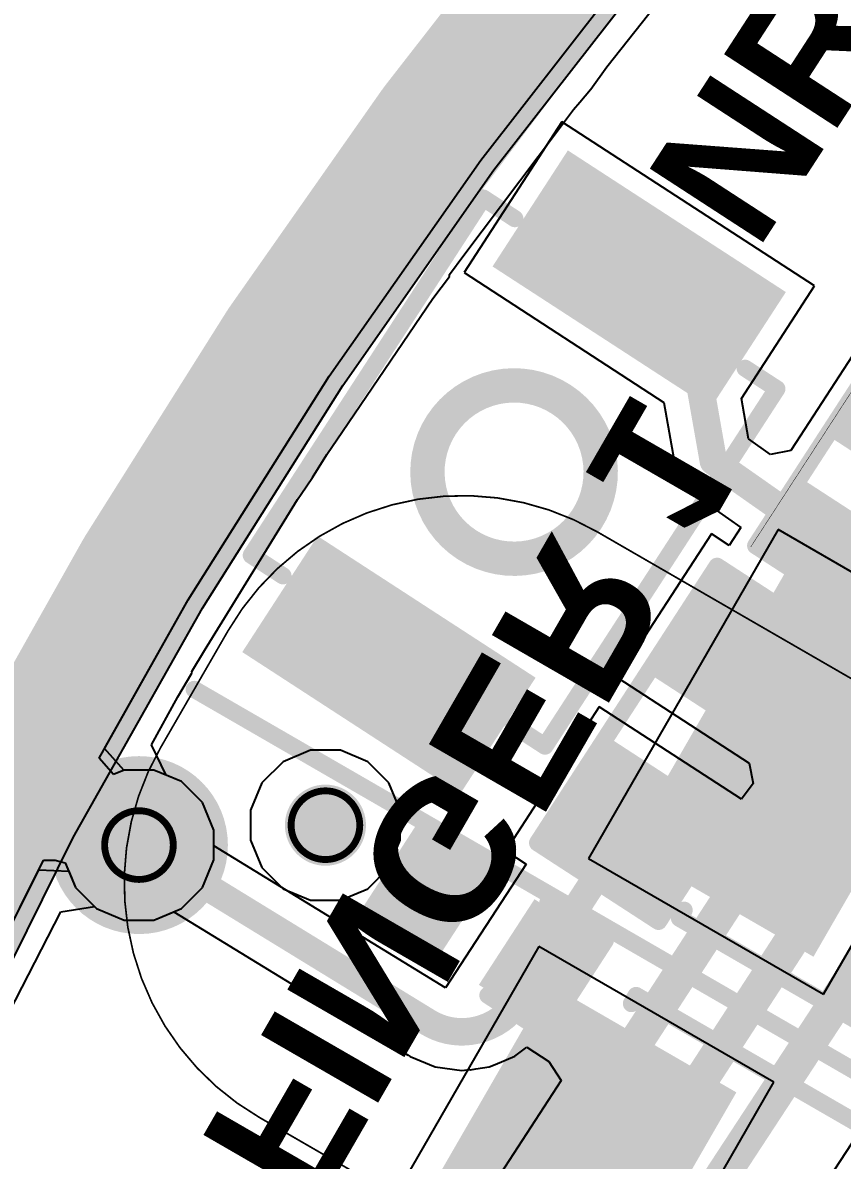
# Model space of a CAD drawing. Header units: inches. Extents: x -30 to 282, y -86 to 78.
# Drawn here: x -24.94 to -18.88, y -29.23 to -20.82 of the extents above; entities that cross this region are included whole.
import ezdxf

# ---------------------------------------------------------------- set-up
doc = ezdxf.new("R2010")
doc.units = ezdxf.units.IN
for name, color, linetype in [('Board Outline', 216, 'Continuous'), ('Bottom Layer', 5, 'Continuous'), ('Bottom Overlay', 54, 'Continuous'), ('Bottom Paste', 16, 'Continuous'), ('Bottom Solder', 6, 'Continuous'), ('Dimensions', 6, 'Continuous'), ('Drill Drawing', 1, 'Continuous'), ('GND 01', 76, 'Continuous'), ('GND 02', 16, 'Continuous'), ('PWR', 156, 'Continuous'), ('SIG 01', 90, 'Continuous'), ('Top Layer', 1, 'Continuous'), ('Top Overlay', 2, 'Continuous'), ('Top Paste', 8, 'Continuous'), ('Top Solder', 216, 'Continuous'), ('Via Holes', 16, 'Continuous')]:
    doc.layers.add(name, color=color, linetype=linetype)
doc.styles.add('Arial_Bold', font='', dxfattribs={"height": 0.2})
doc.styles.get('Arial_Bold').set_extended_font_data('Arial', bold=True)

# ---------------------------------------------------------------- blocks, each defined once
blk = doc.blocks.new('B6B_ZR_SM4_TF_LF__SN__B_34')
at = {"layer": 'Bottom Layer'}
blk.add_hatch(color=5, dxfattribs=at).paths.add_polyline_path([(-6.550088499999999, -0.1249553), (-5.0500915, -0.1249553), (-5.0500915, -2.4249507), (-6.550088499999999, -2.4249507)])
at = {"layer": 'Bottom Paste'}
blk.add_hatch(color=16, dxfattribs=at).paths.add_polyline_path([(-6.550088499999999, -0.1249553), (-5.0500915, -0.1249553), (-5.0500915, -2.4249507), (-6.550088499999999, -2.4249507)])
at = {"layer": 'Bottom Solder'}
blk.add_hatch(color=6, dxfattribs=at).paths.add_polyline_path([(-6.600888499999999, -0.0741553), (-4.9992915, -0.0741553), (-4.9992915, -2.4757507), (-6.600888499999999, -2.4757507)])
at = {"layer": 'Bottom Overlay', "const_width": 0.127}
for points in [[(-6.000013399999999, -2.7249882), (-6.000013399999999, -2.6561542)], [(-6.000013399999999, -2.7249882), (6.000013399999999, -2.7249882)]]:
    blk.add_lwpolyline(points, dxfattribs=at)
at = {"layer": 'Bottom Overlay', "const_width": 0.0635}
for points in [[(-6.031763399999999, -2.6561542, 1), (-5.9682634, -2.6561542, 1)], [(-6.031763399999999, -2.7249882, 1), (-5.9682634, -2.7249882, 1)], [(-6.031763399999999, -2.7249882, 1), (-5.9682634, -2.7249882, 1)]]:
    blk.add_lwpolyline(points, format="xyb", close=True, dxfattribs=at)
blk = doc.blocks.new('B6B_ZR_SM4_TF_LF__SN__B_35')
at = {"layer": 'Bottom Layer'}
blk.add_hatch(color=5, dxfattribs=at).paths.add_polyline_path([(5.0500915, -0.1249553), (6.550088499999999, -0.1249553), (6.550088499999999, -2.4249507), (5.0500915, -2.4249507)])
at = {"layer": 'Bottom Paste'}
blk.add_hatch(color=16, dxfattribs=at).paths.add_polyline_path([(5.0500915, -0.1249553), (6.550088499999999, -0.1249553), (6.550088499999999, -2.4249507), (5.0500915, -2.4249507)])
at = {"layer": 'Bottom Solder'}
blk.add_hatch(color=6, dxfattribs=at).paths.add_polyline_path([(4.9992915, -0.0741553), (6.600888499999999, -0.0741553), (6.600888499999999, -2.4757507), (4.9992915, -2.4757507)])
at = {"layer": 'Bottom Overlay', "const_width": 0.127}
for points in [[(6.000013399999999, -2.6561542), (6.000013399999999, -2.7249882)], [(6.000013399999999, -2.7249882), (-6.000013399999999, -2.7249882)]]:
    blk.add_lwpolyline(points, dxfattribs=at)
at = {"layer": 'Bottom Overlay', "const_width": 0.0635}
for points in [[(5.9682634, -2.6561542, 1), (6.031763399999999, -2.6561542, 1)], [(5.9682634, -2.7249882, 1), (6.031763399999999, -2.7249882, 1)], [(5.9682634, -2.7249882, 1), (6.031763399999999, -2.7249882, 1)]]:
    blk.add_lwpolyline(points, format="xyb", close=True, dxfattribs=at)
blk = doc.blocks.new('B3U_1000P_88')
at = {"layer": 'Top Layer'}
for points in [[(-2.11000721, 0.85998685), (-1.29000631, 0.85998685), (-1.29000631, -0.8600122499999999), (-2.11000721, -0.8600122499999999)], [(1.28995551, 0.86001987), (2.10995641, 0.86001987), (2.10995641, -0.8599792299999999), (1.28995551, -0.8599792299999999)]]:
    blk.add_hatch(color=1, dxfattribs=at).paths.add_polyline_path(points)
at = {"layer": 'Top Paste'}
for points in [[(-2.11000721, 0.85998685), (-1.29000631, 0.85998685), (-1.29000631, -0.8600122499999999), (-2.11000721, -0.8600122499999999)], [(1.28995551, 0.86001987), (2.10995641, 0.86001987), (2.10995641, -0.8599792299999999), (1.28995551, -0.8599792299999999)]]:
    blk.add_hatch(color=8, dxfattribs=at).paths.add_polyline_path(points)
at = {"layer": 'Top Solder'}
for points in [[(-2.21160721, 0.96158685), (-1.18840631, 0.96158685), (-1.18840631, -0.9616122499999998), (-2.21160721, -0.9616122499999998)], [(1.18835551, 0.9616198699999999), (2.21155641, 0.9616198699999999), (2.21155641, -0.96157923), (1.18835551, -0.96157923)]]:
    blk.add_hatch(color=216, dxfattribs=at).paths.add_polyline_path(points)
at = {"layer": 'Top Overlay', "const_width": 0.127}
for points in [[(-1.57482794, 1.01597206), (-1.57484826, 1.2954254)], [(1.57477714, 1.29541778), (-1.57484826, 1.2954254)], [(1.57476952, 1.01602286), (1.57477714, 1.29541778)], [(-1.57483556, -1.29534666), (-1.5748381, -1.01599238)], [(1.5747746, -1.29540762), (1.5747873, -1.01604064)], [(1.5747746, -1.29540762), (-1.57483556, -1.29534666)]]:
    blk.add_lwpolyline(points, dxfattribs=at)
at = {"layer": 'Top Overlay'}
for points, const_width in [([(-1.60659826, 1.2954254, 1), (-1.54309826, 1.2954254, 1)], 0.0635), ([(-1.60659826, 1.2954254, 1), (-1.54309826, 1.2954254, 1)], 0.0635), ([(1.54302714, 1.29541778, 1), (1.60652714, 1.29541778, 1)], 0.0635), ([(1.54302714, 1.29541778, 1), (1.60652714, 1.29541778, 1)], 0.0635), ([(-1.60657794, 1.01597206, 1), (-1.54307794, 1.01597206, 1)], 0.0635), ([(1.54301952, 1.01602286, 1), (1.60651952, 1.01602286, 1)], 0.0635), ([(0.64106806, 0, 1), (-0.64106806, 0, 1)], 0.254), ([(-0.7045680599999999, 0, 1), (-0.5775680599999999, 0, 1)], 0.127), ([(0.5775680599999999, 0, 1), (0.7045680599999999, 0, 1)], 0.127), ([(-1.6065881, -1.01599238, 1), (-1.5430881, -1.01599238, 1)], 0.0635), ([(1.5430373, -1.01604064, 1), (1.6065373, -1.01604064, 1)], 0.0635), ([(-1.60658556, -1.29534666, 1), (-1.54308556, -1.29534666, 1)], 0.0635), ([(-1.60658556, -1.29534666, 1), (-1.54308556, -1.29534666, 1)], 0.0635), ([(1.5430246, -1.29540762, 1), (1.6065246, -1.29540762, 1)], 0.0635), ([(1.5430246, -1.29540762, 1), (1.6065246, -1.29540762, 1)], 0.0635)]:
    blk.add_lwpolyline(points, format="xyb", close=True, dxfattribs=dict(at, const_width=const_width))
blk = doc.blocks.new('R___0603_104')
at = {"layer": 'Top Layer'}
for points in [[(-0.3810025399999999, 0.4444720599999999), (-0.3810025400000001, -0.44452794), (-1.14300254, -0.44452794), (-1.14300254, 0.44447206)], [(1.14296698, 0.4445), (1.14296698, -0.4445), (0.3809669799999999, -0.4445), (0.3809669800000001, 0.4445)]]:
    blk.add_hatch(color=1, dxfattribs=at).paths.add_polyline_path(points)
at = {"layer": 'Top Paste'}
for points in [[(-0.3810025399999999, 0.4444720599999999), (-0.3810025400000001, -0.44452794), (-1.14300254, -0.44452794), (-1.14300254, 0.44447206)], [(1.14296698, 0.4445), (1.14296698, -0.4445), (0.3809669799999999, -0.4445), (0.3809669800000001, 0.4445)]]:
    blk.add_hatch(color=8, dxfattribs=at).paths.add_polyline_path(points)
at = {"layer": 'Top Solder'}
for points in [[(-0.2794025399999999, 0.54607206), (-0.27940254, -0.54612794), (-1.24460254, -0.54612794), (-1.24460254, 0.54607206)], [(1.24456698, 0.5460999999999999), (1.24456698, -0.5461), (0.2793669799999999, -0.5460999999999999), (0.2793669800000001, 0.5461)]]:
    blk.add_hatch(color=216, dxfattribs=at).paths.add_polyline_path(points)
at = {"layer": 'Top Overlay', "const_width": 0.127}
for points in [[(-1.21920254, 0.53337206), (1.21918476, 0.5333873)], [(-1.21920254, 0.53337206), (-1.21916444, -0.5334228599999999)], [(1.21918476, 0.5333873), (1.2192381, -0.53344318)], [(-1.21916444, -0.5334228599999999), (1.2192381, -0.53344318)]]:
    blk.add_lwpolyline(points, dxfattribs=at)
at = {"layer": 'Top Overlay', "const_width": 0.0635}
for points in [[(-1.25095254, 0.53337206, 1), (-1.18745254, 0.53337206, 1)], [(-1.25095254, 0.53337206, 1), (-1.18745254, 0.53337206, 1)], [(1.18743476, 0.5333873, 1), (1.25093476, 0.5333873, 1)], [(1.18743476, 0.5333873, 1), (1.25093476, 0.5333873, 1)], [(-1.25091444, -0.5334228599999999, 1), (-1.18741444, -0.5334228599999999, 1)], [(-1.25091444, -0.5334228599999999, 1), (-1.18741444, -0.5334228599999999, 1)], [(1.1874881, -0.53344318, 1), (1.2509881, -0.53344318, 1)], [(1.1874881, -0.53344318, 1), (1.2509881, -0.53344318, 1)]]:
    blk.add_lwpolyline(points, format="xyb", close=True, dxfattribs=at)
blk = doc.blocks.new('R___0402_105')
at = {"layer": 'Top Layer'}
for points in [[(-0.6984746, -0.31748222), (-0.6984746, 0.31751778), (-0.2412746, 0.31751778), (-0.2412746, -0.31748222)], [(0.2413507999999999, -0.31750254), (0.2413508, 0.31749746), (0.6985507999999999, 0.31749746), (0.6985507999999999, -0.31750254)]]:
    blk.add_hatch(color=1, dxfattribs=at).paths.add_polyline_path(points)
at = {"layer": 'Top Paste'}
for points in [[(-0.6984746, -0.31748222), (-0.6984746, 0.31751778), (-0.2412746, 0.31751778), (-0.2412746, -0.31748222)], [(0.2413507999999999, -0.31750254), (0.2413508, 0.31749746), (0.6985507999999999, 0.31749746), (0.6985507999999999, -0.31750254)]]:
    blk.add_hatch(color=8, dxfattribs=at).paths.add_polyline_path(points)
at = {"layer": 'Top Solder'}
for points in [[(-0.7534757599999999, -0.37248338), (-0.7534757599999999, 0.37251894), (-0.18627344, 0.37251894), (-0.18627344, -0.37248338)], [(0.18634964, -0.3725037), (0.18634964, 0.3724986199999999), (0.7535519599999999, 0.3724986199999999), (0.7535519599999999, -0.3725037)]]:
    blk.add_hatch(color=216, dxfattribs=at).paths.add_polyline_path(points)
at = {"layer": 'Top Overlay'}
for points, const_width in [([(0.7874050799999999, 0.40643048), (-0.7873720599999999, 0.40639746)], 0.127), ([(-0.7873237999999999, -0.40635428), (-0.7873720599999999, 0.40639746)], 0.127), ([(0.7874279399999999, -0.40635682), (0.7874050799999999, 0.40643048)], 0.127), ([(0.7874279399999999, -0.40635682), (-0.7873237999999999, -0.40635428)], 0.127), ([(0.81286096, -0.4318101599999999), (-0.8127364999999999, -0.4317974599999999)], 0.0032258)]:
    blk.add_lwpolyline(points, dxfattribs=dict(at, const_width=const_width))
for points, const_width in [([(-0.8191220599999999, 0.40639746, 1), (-0.75562206, 0.40639746, 1)], 0.0635), ([(-0.8191220599999999, 0.40639746, 1), (-0.75562206, 0.40639746, 1)], 0.0635), ([(0.75565508, 0.40643048, 1), (0.8191550799999999, 0.40643048, 1)], 0.0635), ([(0.75565508, 0.40643048, 1), (0.8191550799999999, 0.40643048, 1)], 0.0635), ([(-0.8190737999999999, -0.40635428, 1), (-0.7555738, -0.40635428, 1)], 0.0635), ([(-0.8190737999999999, -0.40635428, 1), (-0.7555738, -0.40635428, 1)], 0.0635), ([(0.7556779399999999, -0.40635682, 1), (0.8191779399999999, -0.40635682, 1)], 0.0635), ([(0.7556779399999999, -0.40635682, 1), (0.8191779399999999, -0.40635682, 1)], 0.0635), ([(-0.8135416799999999, -0.4317974599999999, 1), (-0.81193132, -0.4317974599999999, 1)], 0.0016129), ([(0.8120557799999999, -0.4318101599999999, 1), (0.81366614, -0.4318101599999999, 1)], 0.0016129)]:
    blk.add_lwpolyline(points, format="xyb", close=True, dxfattribs=dict(at, const_width=const_width))
blk = doc.blocks.new('C___0402_154')
at = {"layer": 'Top Layer'}
for points in [[(-0.69849746, -0.31752286), (-0.69849746, 0.3174771399999999), (-0.24129746, 0.31747714), (-0.2412974599999999, -0.31752286)], [(0.2413025400000001, -0.3175508), (0.2413025399999999, 0.3174491999999999), (0.6985025399999999, 0.3174492), (0.6985025399999999, -0.3175508)]]:
    blk.add_hatch(color=1, dxfattribs=at).paths.add_polyline_path(points)
at = {"layer": 'Top Paste'}
for points in [[(-0.69849746, -0.31752286), (-0.69849746, 0.3174771399999999), (-0.24129746, 0.31747714), (-0.2412974599999999, -0.31752286)], [(0.2413025400000001, -0.3175508), (0.2413025399999999, 0.3174491999999999), (0.6985025399999999, 0.3174492), (0.6985025399999999, -0.3175508)]]:
    blk.add_hatch(color=8, dxfattribs=at).paths.add_polyline_path(points)
at = {"layer": 'Top Solder'}
for points in [[(-0.7584973399999999, -0.37752274), (-0.7584973399999999, 0.3774770199999999), (-0.1812975800000001, 0.3774770200000001), (-0.1812975799999999, -0.3775227399999999)], [(0.1813026600000001, -0.37755068), (0.1813026599999999, 0.3774490799999999), (0.75850242, 0.37744908), (0.75850242, -0.3775506799999999)]]:
    blk.add_hatch(color=216, dxfattribs=at).paths.add_polyline_path(points)
at = {"layer": 'Top Overlay', "const_width": 0.127}
for points in [[(-0.78741778, 0.4063314199999999), (-0.27939492, 0.40634412)], [(-0.7873365, -0.40639746), (-0.78741778, 0.4063314199999999)], [(0.27938476, 0.40639492), (0.7873720599999999, 0.40632126)], [(0.7874253999999999, -0.4064380999999999), (0.7873720599999999, 0.40632126)], [(-0.7873365, -0.40639746), (-0.27937968, -0.40640508)], [(0.27937206, -0.40645842), (0.7874253999999999, -0.4064380999999999)]]:
    blk.add_lwpolyline(points, dxfattribs=at)
at = {"layer": 'Top Overlay', "const_width": 0.0635}
for points in [[(-0.81916778, 0.4063314199999999, 1), (-0.75566778, 0.4063314199999999, 1)], [(-0.81916778, 0.4063314199999999, 1), (-0.75566778, 0.4063314199999999, 1)], [(-0.31114492, 0.40634412, 1), (-0.24764492, 0.40634412, 1)], [(0.24763476, 0.40639492, 1), (0.31113476, 0.40639492, 1)], [(0.75562206, 0.40632126, 1), (0.8191220599999999, 0.40632126, 1)], [(0.75562206, 0.40632126, 1), (0.8191220599999999, 0.40632126, 1)], [(-0.8190864999999999, -0.40639746, 1), (-0.7555864999999999, -0.40639746, 1)], [(-0.8190864999999999, -0.40639746, 1), (-0.7555864999999999, -0.40639746, 1)], [(-0.31112968, -0.40640508, 1), (-0.24762968, -0.40640508, 1)], [(0.24762206, -0.40645842, 1), (0.31112206, -0.40645842, 1)], [(0.7556754, -0.4064380999999999, 1), (0.8191754, -0.4064380999999999, 1)], [(0.7556754, -0.4064380999999999, 1), (0.8191754, -0.4064380999999999, 1)]]:
    blk.add_lwpolyline(points, format="xyb", close=True, dxfattribs=at)

msp = doc.modelspace()

# ---------------------------------------------------------------- hatches: boundary and pattern name
at = {"layer": 'Bottom Layer'}
h = msp.add_hatch(color=5, dxfattribs=at)
edge = h.paths.add_edge_path()
edge.add_arc((-22.70319818, -26.75414004), 0.2999994, 0, 360)
h = msp.add_hatch(color=5, dxfattribs=at)
edge = h.paths.add_edge_path()
edge.add_arc((-24.0828957, -26.901267), 0.2999994, 0, 360)
at = {"layer": 'GND 01'}
h = msp.add_hatch(color=76, dxfattribs=at)
edge = h.paths.add_edge_path()
edge.add_arc((-24.0828957, -26.901267), 0.6579997, 0, 360)
at = {"layer": 'GND 02'}
h = msp.add_hatch(color=16, dxfattribs=at)
edge = h.paths.add_edge_path()
edge.add_arc((-24.0828957, -26.901267), 0.6579997, 0, 360)
at = {"layer": 'PWR'}
h = msp.add_hatch(color=156, dxfattribs=at)
edge = h.paths.add_edge_path()
edge.add_arc((-22.70319818, -26.75414004), 0.2999994, 0, 360)
h = msp.add_hatch(color=156, dxfattribs=at)
edge = h.paths.add_edge_path()
edge.add_arc((-24.0828957, -26.901267), 0.2999994, 0, 360)
at = {"layer": 'SIG 01'}
h = msp.add_hatch(color=90, dxfattribs=at)
edge = h.paths.add_edge_path()
edge.add_arc((-22.70319818, -26.75414004), 0.2999994, 0, 360)
h = msp.add_hatch(color=90, dxfattribs=at)
edge = h.paths.add_edge_path()
edge.add_arc((-24.0828957, -26.901267), 0.2999994, 0, 360)
at = {"layer": 'Top Layer'}
h = msp.add_hatch(color=1, dxfattribs=at)
edge = h.paths.add_edge_path()
edge.add_arc((-22.70319818, -26.75414004), 0.2999994, 0, 360)
h = msp.add_hatch(color=1, dxfattribs=at)
edge = h.paths.add_edge_path()
edge.add_arc((-24.0828957, -26.901267), 0.2999994, 0, 360)
at = {"layer": 'Via Holes'}
h = msp.add_hatch(color=7, dxfattribs=at)
edge = h.paths.add_edge_path()
edge.add_arc((-22.70319818, -26.75414004), 0.1499997, 0, 360)
h = msp.add_hatch(color=7, dxfattribs=at)
edge = h.paths.add_edge_path()
edge.add_arc((-24.0828957, -26.901267), 0.1499997, 0, 360)

# ---------------------------------------------------------------- linework, layer by layer
at = {"layer": 'Board Outline', "const_width": 0.254}
msp.add_lwpolyline([(37.49466466, -16.44645174, -2.5025245443781), (-17.29285086, -16.44645174)], format="xyb", dxfattribs=at)
at = {"layer": 'Bottom Layer'}
for p, q in [((-21.55457716, -21.83600662), (-20.35453892, -20.29502672)), ((-22.67669328, -23.43455308), (-21.55457716, -21.83600662)), ((-23.71821774, -25.08687388), (-22.67669328, -23.43455308)), ((-19.3531236, -24.56862244), (-20.7571213, -27.0004159)), ((-17.61414562, -25.57262094), (-19.3531236, -24.56862244)), ((-24.37819102, -26.25897974), (-23.71821774, -25.08687388)), ((-19.01814332, -28.0044144), (-17.61414562, -25.57262094)), ((-24.27122654, -26.37962974), (-24.37819102, -26.25897974)), ((-24.1930936, -26.3472676), (-24.27122654, -26.37962974)), ((-23.9726978, -26.3472676), (-24.1930936, -26.3472676)), ((-23.76908124, -26.4316083), (-23.9726978, -26.3472676)), ((-23.613237, -26.58745254), (-23.76908124, -26.4316083)), ((-23.5288963, -26.7910691), (-23.613237, -26.58745254)), ((-23.5288963, -27.0114649), (-23.5288963, -26.7910691)), ((-25.5491996, -28.5360872), (-24.78858136, -27.01318956)), ((-24.78858136, -27.01318956), (-24.702516, -27.01221166)), ((-24.702516, -27.01221166), (-24.6280432, -27.03283646)), ((-24.6280432, -27.03283646), (-24.5525544, -27.21508146)), ((-23.613237, -27.21508146), (-23.5288963, -27.0114649)), ((-20.7571213, -27.0004159), (-19.01814332, -28.0044144)), ((-24.5525544, -27.21508146), (-24.39671016, -27.3709257)), ((-23.76908124, -27.3709257), (-23.613237, -27.21508146)), ((-24.39671016, -27.3709257), (-24.1930936, -27.4552664)), ((-23.9726978, -27.4552664), (-23.76908124, -27.3709257)), ((-24.1930936, -27.4552664), (-23.9726978, -27.4552664)), ((-21.12417162, -27.6513417), (-22.52816932, -30.08313516)), ((-19.38519364, -28.6553402), (-21.12417162, -27.6513417)), ((-20.10172002, -29.89639944), (-19.38519364, -28.6553402))]:
    msp.add_line(p, q, dxfattribs=at)
at = {"layer": 'Dimensions', "const_width": 0.0127}
for points in [[(-23.42408574, -25.31698772, -0.4142135623730949), (-20.6920338, -24.58493686)], [(-23.19203388, -28.91506536, -0.4142135623730902), (-23.92408474, -26.18301341999999)]]:
    msp.add_lwpolyline(points, format="xyb", dxfattribs=at)
at = {"layer": 'Dimensions'}
for points, const_width in [([(-20.6920338, -24.58493686), (-6.83562768, -32.5849361)], 0.0127), ([(-23.92408474, -26.18301341999999), (-23.4240832, -25.31698772)], 0.0127), ([(-23.6740827, -25.7499993), (-6.353576319999999, -35.74999962)], 0.127), ([(-23.19203388, -28.91506282), (-9.33562776, -36.9150646)], 0.0127)]:
    msp.add_lwpolyline(points, dxfattribs=dict(at, const_width=const_width))
for points, const_width in [([(-20.6952088, -24.58493686, 1), (-20.6888588, -24.58493686, 1)], 0.00635), ([(-20.6952088, -24.58493686, 1), (-20.6888588, -24.58493686, 1)], 0.00635), ([(-23.42726074, -25.31698772, 1), (-23.42091074, -25.31698772, 1)], 0.00635), ([(-23.4272582, -25.31698772, 1), (-23.4209082, -25.31698772, 1)], 0.00635), ([(-23.7058327, -25.7499993, 1), (-23.6423327, -25.7499993, 1)], 0.0635), ([(-23.92725974, -26.18301341999999, 1), (-23.92090974, -26.18301341999999, 1)], 0.00635), ([(-23.92725974, -26.18301341999999, 1), (-23.92090974, -26.18301341999999, 1)], 0.00635), ([(-23.19520888, -28.91506282, 1), (-23.18885888, -28.91506282, 1)], 0.00635), ([(-23.19520888, -28.91506536, 1), (-23.18885888, -28.91506536, 1)], 0.00635)]:
    msp.add_lwpolyline(points, format="xyb", close=True, dxfattribs=dict(at, const_width=const_width))
at = {"layer": 'Drill Drawing'}
for points, const_width in [([(-22.44919818, -26.75414004, 1), (-22.95719818, -26.75414004, 1)], 0.0508), ([(-23.8288957, -26.901267, 1), (-24.3368957, -26.901267, 1)], 0.0508), ([(-22.96989818, -26.75414004, 1), (-22.94449818, -26.75414004, 1)], 0.0254), ([(-22.46189818, -26.75414004, 1), (-22.43649818, -26.75414004, 1)], 0.0254), ([(-24.3495957, -26.901267, 1), (-24.3241957, -26.901267, 1)], 0.0254), ([(-23.8415957, -26.901267, 1), (-23.8161957, -26.901267, 1)], 0.0254)]:
    msp.add_lwpolyline(points, format="xyb", close=True, dxfattribs=dict(at, const_width=const_width))
at = {"layer": 'GND 01'}
for p, q in [((-21.4564595, -21.90858712), (-20.26013982, -20.37238242)), ((-22.57513138, -23.5022263), (-21.4564595, -21.90858712)), ((-23.6133894, -25.1493655), (-22.57513138, -23.5022263)), ((-24.56866308, -26.84592548), (-23.6133894, -25.1493655)), ((-25.43869944, -28.5879032), (-24.56866308, -26.84592548))]:
    msp.add_line(p, q, dxfattribs=at)
at = {"layer": 'GND 01', "const_width": 1.016}
for points in [[(-21.86697684, -21.60493266), (-20.65509712, -20.04875086)], [(-23.0001953, -23.2192957), (-21.86697684, -21.60493266)], [(-24.05196358, -24.88786996), (-23.0001953, -23.2192957)], [(-25.01969342, -26.60654826), (-24.05196358, -24.88786996)], [(-25.90100484, -28.3711015), (-25.01969342, -26.60654826)]]:
    msp.add_lwpolyline(points, dxfattribs=at)
at = {"layer": 'GND 01', "const_width": 0.508}
for points in [[(-22.12097684, -21.60493266, 1), (-21.61297684, -21.60493266, 1)], [(-22.12097684, -21.60493266, 1), (-21.61297684, -21.60493266, 1)], [(-23.2541953, -23.2192957, 1), (-22.7461953, -23.2192957, 1)], [(-23.2541953, -23.2192957, 1), (-22.7461953, -23.2192957, 1)], [(-24.30596358, -24.88786996, 1), (-23.79796358, -24.88786996, 1)], [(-24.30596358, -24.88786996, 1), (-23.79796358, -24.88786996, 1)], [(-25.27369342, -26.60654826, 1), (-24.76569342, -26.60654826, 1)], [(-25.27369342, -26.60654826, 1), (-24.76569342, -26.60654826, 1)]]:
    msp.add_lwpolyline(points, format="xyb", close=True, dxfattribs=at)
at = {"layer": 'GND 02'}
for p, q in [((-21.4564595, -21.90858712), (-20.26013982, -20.37238242)), ((-22.57513138, -23.5022263), (-21.4564595, -21.90858712)), ((-23.6133894, -25.1493655), (-22.57513138, -23.5022263)), ((-24.56866308, -26.84592548), (-23.6133894, -25.1493655)), ((-25.43869944, -28.5879032), (-24.56866308, -26.84592548))]:
    msp.add_line(p, q, dxfattribs=at)
at = {"layer": 'GND 02', "const_width": 1.016}
for points in [[(-21.86697684, -21.60493266), (-20.65509712, -20.04875086)], [(-23.0001953, -23.2192957), (-21.86697684, -21.60493266)], [(-24.05196358, -24.88786996), (-23.0001953, -23.2192957)], [(-25.01969342, -26.60654826), (-24.05196358, -24.88786996)], [(-25.90100484, -28.3711015), (-25.01969342, -26.60654826)]]:
    msp.add_lwpolyline(points, dxfattribs=at)
at = {"layer": 'GND 02', "const_width": 0.508}
for points in [[(-22.12097684, -21.60493266, 1), (-21.61297684, -21.60493266, 1)], [(-22.12097684, -21.60493266, 1), (-21.61297684, -21.60493266, 1)], [(-23.2541953, -23.2192957, 1), (-22.7461953, -23.2192957, 1)], [(-23.2541953, -23.2192957, 1), (-22.7461953, -23.2192957, 1)], [(-24.30596358, -24.88786996, 1), (-23.79796358, -24.88786996, 1)], [(-24.30596358, -24.88786996, 1), (-23.79796358, -24.88786996, 1)], [(-25.27369342, -26.60654826, 1), (-24.76569342, -26.60654826, 1)], [(-25.27369342, -26.60654826, 1), (-24.76569342, -26.60654826, 1)]]:
    msp.add_lwpolyline(points, format="xyb", close=True, dxfattribs=at)
at = {"layer": 'PWR'}
for p, q in [((-21.55457716, -21.83600662), (-20.35453892, -20.29502672)), ((-22.67669328, -23.43455308), (-21.55457716, -21.83600662)), ((-23.71821774, -25.08687388), (-22.67669328, -23.43455308)), ((-24.33781264, -26.18726792), (-23.71821774, -25.08687388)), ((-24.19519418, -26.34813627999999), (-24.33781264, -26.18726792)), ((-22.81339608, -26.20014064), (-23.01701264, -26.28448134)), ((-22.59300028, -26.20014064), (-22.81339608, -26.20014064)), ((-22.38938372, -26.28448134), (-22.59300028, -26.20014064)), ((-23.01701264, -26.28448134), (-23.17285688, -26.44032558)), ((-22.23353948, -26.44032558), (-22.38938372, -26.28448134)), ((-24.1930936, -26.3472676), (-24.19519418, -26.34813627999999)), ((-23.9726978, -26.3472676), (-24.1930936, -26.3472676)), ((-23.76908124, -26.4316083), (-23.9726978, -26.3472676)), ((-23.613237, -26.58745254), (-23.76908124, -26.4316083)), ((-23.17285688, -26.44032558), (-23.25719758, -26.64394214)), ((-22.14919878, -26.64394214), (-22.23353948, -26.44032558)), ((-23.5288963, -26.7910691), (-23.613237, -26.58745254)), ((-23.25719758, -26.64394214), (-23.25719758, -26.86433794)), ((-22.14919878, -26.86433794), (-22.14919878, -26.64394214)), ((-23.5288963, -27.0114649), (-23.5288963, -26.7910691)), ((-23.25719758, -26.86433794), (-23.17285688, -27.0679545)), ((-22.23353948, -27.0679545), (-22.14919878, -26.86433794)), ((-23.613237, -27.21508146), (-23.5288963, -27.0114649)), ((-23.17285688, -27.0679545), (-23.01701264, -27.22379874)), ((-22.38938372, -27.22379874), (-22.23353948, -27.0679545)), ((-25.5491996, -28.5360872), (-24.82462904, -27.08536112)), ((-24.82462904, -27.08536112), (-24.6023003, -27.09498518)), ((-24.6023003, -27.09498518), (-24.5525544, -27.21508146)), ((-24.5525544, -27.21508146), (-24.39671016, -27.3709257)), ((-23.76908124, -27.3709257), (-23.613237, -27.21508146)), ((-23.01701264, -27.22379874), (-22.81339608, -27.30813944)), ((-22.59300028, -27.30813944), (-22.38938372, -27.22379874)), ((-22.81339608, -27.30813944), (-22.59300028, -27.30813944)), ((-24.39671016, -27.3709257), (-24.1930936, -27.4552664)), ((-23.9726978, -27.4552664), (-23.76908124, -27.3709257)), ((-24.1930936, -27.4552664), (-23.9726978, -27.4552664))]:
    msp.add_line(p, q, dxfattribs=at)
at = {"layer": 'SIG 01'}
for p, q in [((-20.6223997, -21.1459191), (-20.13781596, -20.5361159)), ((-20.74082212, -21.31109784), (-20.6223997, -21.1459191)), ((-20.82190654, -21.40787946), (-20.74170096, -21.31322636)), ((-20.74170096, -21.31322636), (-20.74082212, -21.31109784)), ((-20.8676875, -21.46252248), (-20.82190654, -21.40787946)), ((-20.9933794, -21.62913378), (-20.8676875, -21.46252248)), ((-21.67998458, -22.53929198), (-20.9933794, -21.62913378)), ((-21.78610324, -22.6808284), (-21.67998458, -22.53929198)), ((-21.908516, -22.85878842), (-21.78604228, -22.69675928)), ((-21.78419316, -22.69230158), (-21.78610324, -22.6808284)), ((-21.78604228, -22.69675928), (-21.78419316, -22.69230158)), ((-22.57808286, -23.84230436), (-21.908516, -22.85878842)), ((-22.6935792, -24.01196112), (-22.57808286, -23.84230436)), ((-22.79921526, -24.18334508), (-22.6935792, -24.01196112)), ((-22.88291842, -24.30596866), (-22.79921526, -24.18334508)), ((-22.91014976, -24.3463826), (-22.88291842, -24.30596866)), ((-23.59760838, -25.4635254), (-22.91014976, -24.3463826)), ((-23.69140296, -25.61684996), (-23.59760838, -25.4635254)), ((-23.79508068, -25.80416988), (-23.69070446, -25.63076916)), ((-23.68887058, -25.62634956), (-23.69140296, -25.61684996)), ((-23.69070446, -25.63076916), (-23.68887058, -25.62634956)), ((-23.98971072, -26.15953366), (-23.79508068, -25.80416988)), ((-23.88152958, -26.38502978), (-23.98971072, -26.15953366)), ((-23.76908124, -26.4316083), (-23.88152958, -26.38502978)), ((-23.613237, -26.58745254), (-23.76908124, -26.4316083)), ((-23.5288963, -26.7910691), (-23.613237, -26.58745254)), ((-23.5288963, -27.0114649), (-23.5288963, -26.7910691)), ((-23.613237, -27.21508146), (-23.5288963, -27.0114649)), ((-23.76908124, -27.3709257), (-23.613237, -27.21508146)), ((-25.2321441, -28.50250077999999), (-24.66020468, -27.3948017)), ((-24.66020468, -27.3948017), (-24.4115336, -27.35610226)), ((-24.4115336, -27.35610226), (-24.39671016, -27.3709257)), ((-24.39671016, -27.3709257), (-24.1930936, -27.4552664)), ((-23.9726978, -27.4552664), (-23.76908124, -27.3709257)), ((-24.1930936, -27.4552664), (-23.9726978, -27.4552664))]:
    msp.add_line(p, q, dxfattribs=at)
at = {"layer": 'SIG 01', "const_width": 0.2032}
for points in [[(-20.9733515, -21.12966564), (-20.1080243, -20.04072954)], [(-20.97387982, -21.13032858), (-20.9733515, -21.12966564)], [(-22.02157902, -22.51907866), (-20.97698116, -21.13436972)], [(-23.042245, -24.01789202), (-22.02766486, -22.5275902)], [(-23.94044234, -25.47708392), (-23.04760948, -24.02619782)], [(-24.56989752, -26.6258294), (-23.94582714, -25.4863727)], [(-24.81091812, -27.0658971), (-24.56989752, -26.6258294)], [(-24.53658034, -26.64407676), (-24.0828957, -26.901267)], [(-25.07217236, -27.57174572), (-24.81355464, -27.07087296)], [(-24.81355464, -27.07087296), (-24.81355464, -27.07087042)]]:
    msp.add_lwpolyline(points, dxfattribs=at)
at = {"layer": 'SIG 01', "const_width": 0.1016}
for points in [[(-21.0241515, -21.12966564, 1), (-20.9225515, -21.12966564, 1)], [(-21.0241515, -21.12966564, 1), (-20.9225515, -21.12966564, 1)], [(-21.02778116, -21.13436972, 1), (-20.92618116, -21.13436972, 1)], [(-21.02778116, -21.13436972, 1), (-20.92618116, -21.13436972, 1)], [(-21.02766686, -21.13421986, 1), (-20.92606686, -21.13421986, 1)], [(-21.02766686, -21.13421986, 1), (-20.92606686, -21.13421986, 1)], [(-21.02467982, -21.13032858, 1), (-20.92307982, -21.13032858, 1)], [(-21.02467982, -21.13032858, 1), (-20.92307982, -21.13032858, 1)], [(-22.07846486, -22.5275902, 1), (-21.97686486, -22.5275902, 1)], [(-22.07846486, -22.5275902, 1), (-21.97686486, -22.5275902, 1)], [(-22.07237902, -22.51907866, 1), (-21.97077902, -22.51907866, 1)], [(-22.07237902, -22.51907866, 1), (-21.97077902, -22.51907866, 1)], [(-23.09840948, -24.02619782, 1), (-22.99680948, -24.02619782, 1)], [(-23.09840948, -24.02619782, 1), (-22.99680948, -24.02619782, 1)], [(-23.093045, -24.01789202, 1), (-22.991445, -24.01789202, 1)], [(-23.093045, -24.01789202, 1), (-22.991445, -24.01789202, 1)], [(-23.99662714, -25.4863727, 1), (-23.89502714, -25.4863727, 1)], [(-23.99662714, -25.4863727, 1), (-23.89502714, -25.4863727, 1)], [(-23.99124234, -25.47708392, 1), (-23.88964234, -25.47708392, 1)], [(-23.99124234, -25.47708392, 1), (-23.88964234, -25.47708392, 1)], [(-24.62069752, -26.6258294, 1), (-24.51909752, -26.6258294, 1)], [(-24.62069752, -26.6258294, 1), (-24.51909752, -26.6258294, 1)], [(-24.58738034, -26.64407676, 1), (-24.48578034, -26.64407676, 1)], [(-24.1336957, -26.901267, 1), (-24.0320957, -26.901267, 1)], [(-24.86435464, -27.07087042, 1), (-24.76275464, -27.07087042, 1)], [(-24.86435464, -27.07087042, 1), (-24.76275464, -27.07087042, 1)], [(-24.86435464, -27.07087296, 1), (-24.76275464, -27.07087296, 1)], [(-24.86435464, -27.07087296, 1), (-24.76275464, -27.07087296, 1)], [(-24.86171812, -27.0658971, 1), (-24.76011812, -27.0658971, 1)], [(-24.86171812, -27.0658971, 1), (-24.76011812, -27.0658971, 1)]]:
    msp.add_lwpolyline(points, format="xyb", close=True, dxfattribs=at)
at = {"layer": 'SIG 01', "const_width": 0.2032}
for points in [[(-20.97698116, -21.13436972, -0.0002311741149627), (-20.97686686, -21.13421986)], [(-20.97686686, -21.13421986, -0.0060353656387066), (-20.97387982, -21.13032858)], [(-22.02766486, -22.5275902, -0.0128749731017897), (-22.02157902, -22.51907866)], [(-23.04760948, -24.02619782, -0.0121661954851743), (-23.042245, -24.01789202)], [(-23.94582714, -25.4863727, -0.0132113926252962), (-23.94044234, -25.47708392)], [(-24.81355464, -27.07087042, -0.0069251926315845), (-24.81091812, -27.0658971)]]:
    msp.add_lwpolyline(points, format="xyb", dxfattribs=at)
at = {"layer": 'Top Layer'}
for p, q in [((-21.55457716, -21.83600662), (-20.35453892, -20.29502672)), ((-20.95438532, -21.553551), (-21.67766556, -22.66730544)), ((-19.08582924, -22.76700552), (-20.95438532, -21.553551)), ((-22.67669328, -23.43455308), (-21.55457716, -21.83600662)), ((-21.67766556, -22.66730544), (-20.19883184, -23.62766928)), ((-19.62551574, -23.59805288), (-19.08582924, -22.76700552)), ((-18.7109481, -23.13805634), (-19.22281144, -23.92625644)), ((-23.71821774, -25.08687388), (-22.67669328, -23.43455308)), ((-20.19883184, -23.62766928), (-20.11322876, -24.11311154)), ((-19.57262786, -23.89796846), (-19.62551574, -23.59805288)), ((-19.40940746, -24.01226084), (-19.57262786, -23.89796846)), ((-19.22282922, -23.92624374), (-19.25980654, -23.98318292)), ((-19.22281144, -23.92625644), (-19.22282922, -23.92624374)), ((-19.25980654, -23.98318292), (-19.40940746, -24.01226084)), ((-20.11322876, -24.11311154), (-20.0729469, -24.21669782)), ((-20.0729469, -24.21669782), (-20.07294182, -24.21670544)), ((-20.07294182, -24.21670544), (-19.99608396, -24.2969923)), ((-19.99608396, -24.2969923), (-19.6300471, -24.5533037)), ((-19.6300471, -24.5533037), (-19.71600324, -24.68566564)), ((-19.84713836, -24.60050452), (-20.53882862, -25.66561541999999)), ((-19.71600324, -24.68566564), (-19.84713836, -24.60050452)), ((-24.37819102, -26.25897974), (-23.71821774, -25.08687388)), ((-20.53882862, -25.66561541999999), (-19.56911504, -26.29535254)), ((-20.67712908, -25.87862744), (-21.36881934, -26.94373834)), ((-19.6249036, -26.5619484), (-20.67712908, -25.87862744)), ((-24.27122654, -26.37962974), (-24.37819102, -26.25897974)), ((-19.56911504, -26.29535254), (-19.53981614, -26.446226)), ((-24.1930936, -26.3472676), (-24.27122654, -26.37962974)), ((-23.9726978, -26.3472676), (-24.1930936, -26.3472676)), ((-23.76908124, -26.4316083), (-23.9726978, -26.3472676)), ((-23.613237, -26.58745254), (-23.76908124, -26.4316083)), ((-19.53981614, -26.446226), (-19.6249036, -26.5619484)), ((-23.5288963, -26.7910691), (-23.613237, -26.58745254)), ((-23.5288963, -26.9066264), (-23.5288963, -26.7910691)), ((-19.68353188, -30.4439193), (-17.28866494, -26.77661396)), ((-21.81402292, -27.95739646), (-23.5288963, -26.9066264)), ((-21.36881934, -26.94373834), (-21.21895172, -27.04106352)), ((-25.5491996, -28.5360872), (-24.78858136, -27.01318956)), ((-24.78858136, -27.01318956), (-24.702516, -27.01221166)), ((-24.702516, -27.01221166), (-24.6280432, -27.03283646)), ((-24.6280432, -27.03283646), (-24.5525544, -27.21508146)), ((-21.21895172, -27.04106352), (-21.81402292, -27.95739646)), ((-24.5525544, -27.21508146), (-24.39671016, -27.3709257)), ((-24.39671016, -27.3709257), (-24.1930936, -27.4552664)), ((-23.9726978, -27.4552664), (-23.82431862, -27.39380602)), ((-23.82431862, -27.39380602), (-22.09659538, -28.45245008)), ((-24.1930936, -27.4552664), (-23.9726978, -27.4552664)), ((-21.30251772, -28.46291234), (-21.2143467, -28.3952569)), ((-21.2143467, -28.3952569), (-21.05044304, -28.50169813999999)), ((-22.09659538, -28.45245008), (-22.09141378, -28.45436016)), ((-22.09141378, -28.45436016), (-22.07689006, -28.46550314)), ((-22.07689006, -28.46550314), (-21.89208982, -28.54205112)), ((-21.44733836, -28.52289698), (-21.30251772, -28.46291234)), ((-21.05044304, -28.50169813999999), (-20.96001904, -28.64219062)), ((-21.89208982, -28.54205112), (-21.69377424, -28.56815978)), ((-21.69377424, -28.56815978), (-21.63842256, -28.56087252)), ((-21.63842256, -28.56087252), (-21.62918458, -28.56270894)), ((-21.62918458, -28.56270894), (-21.59154686, -28.55522356)), ((-21.59154686, -28.55522356), (-21.59153924, -28.55522864)), ((-21.59153924, -28.55522864), (-21.49268498, -28.54168282)), ((-21.49268498, -28.54168282), (-21.44733836, -28.52289698)), ((-20.96001904, -28.64219062), (-21.59449326, -29.61770556))]:
    msp.add_line(p, q, dxfattribs=at)
for points, const_width in [([(-20.38175756, -22.71714278), (-20.02622868, -22.96609072)], 0.2032), ([(-20.02622868, -22.96609072), (-19.83268322, -24.06363996)], 0.2032), ([(-21.33397562, -29.78714642), (-17.30159354, -23.58728836)], 0.254), ([(-20.78944026, -29.96782932), (-16.79162758, -23.82111822)], 0.254), ([(-20.25960896, -30.09636856), (-16.27993188, -24.0269776)], 0.254), ([(-19.83268322, -24.06363996), (-19.00637804, -24.64224942)], 0.2032), ([(-19.43332918, -25.29323872), (-19.0784988, -24.74683392)], 0.2032), ([(-19.60716424, -25.5134745), (-19.43332918, -25.29323872)], 0.2032), ([(-20.61489908, -27.00934146), (-20.43716766, -26.79162028)], 0.2032), ([(-20.43716766, -26.79162028), (-20.43120374, -26.82538704)], 0.2032), ([(-24.0828957, -26.901267), (-21.947759, -28.20954988)], 0.2032), ([(-20.99690746, -27.59760546), (-20.61489908, -27.00934146)], 0.2032), ([(-21.12013556, -27.7749889), (-20.99690746, -27.59760546)], 0.2032), ([(-21.21969594, -27.96778252), (-21.12014064, -27.7750016)], 0.2032), ([(-21.27546164, -28.05365484), (-21.21969594, -27.96778252)], 0.2032)]:
    msp.add_lwpolyline(points, dxfattribs=dict(at, const_width=const_width))
at = {"layer": 'Top Layer', "const_width": 0.1016}
for points in [[(-20.43255756, -22.71714278, 1), (-20.33095756, -22.71714278, 1)], [(-20.07702868, -22.96609072, 1), (-19.97542868, -22.96609072, 1)], [(-20.07702868, -22.96609072, 1), (-19.97542868, -22.96609072, 1)], [(-19.88348322, -24.06363996, 1), (-19.78188322, -24.06363996, 1)], [(-19.88348322, -24.06363996, 1), (-19.78188322, -24.06363996, 1)], [(-19.05717804, -24.64224942, 1), (-18.95557804, -24.64224942, 1)], [(-19.1292988, -24.74683392, 1), (-19.0276988, -24.74683392, 1)], [(-19.48412918, -25.29323872, 1), (-19.38252918, -25.29323872, 1)], [(-19.48412918, -25.29323872, 1), (-19.38252918, -25.29323872, 1)], [(-19.65796424, -25.5134745, 1), (-19.55636424, -25.5134745, 1)], [(-20.48796766, -26.79162028, 1), (-20.38636766, -26.79162028, 1)], [(-20.48796766, -26.79162028, 1), (-20.38636766, -26.79162028, 1)], [(-20.48200374, -26.82538704, 1), (-20.38040374, -26.82538704, 1)], [(-24.1336957, -26.901267, 1), (-24.0320957, -26.901267, 1)], [(-20.66569908, -27.00934146, 1), (-20.56409908, -27.00934146, 1)], [(-20.66569908, -27.00934146, 1), (-20.56409908, -27.00934146, 1)], [(-21.04770746, -27.59760546, 1), (-20.94610746, -27.59760546, 1)], [(-21.04770746, -27.59760546, 1), (-20.94610746, -27.59760546, 1)], [(-21.17094064, -27.7750016, 1), (-21.06934064, -27.7750016, 1)], [(-21.17093556, -27.7749889, 1), (-21.06933556, -27.7749889, 1)], [(-21.27049594, -27.96778252, 1), (-21.16889594, -27.96778252, 1)], [(-21.27049594, -27.96778252, 1), (-21.16889594, -27.96778252, 1)], [(-21.32626164, -28.05365484, 1), (-21.22466164, -28.05365484, 1)], [(-21.32626164, -28.05365484, 1), (-21.22466164, -28.05365484, 1)], [(-21.99856154, -28.20954988, 1), (-21.89696154, -28.20954988, 1)], [(-21.998559, -28.20954988, 1), (-21.896959, -28.20954988, 1)], [(-21.67998458, -28.27783524, 1), (-21.57838458, -28.27783524, 1)], [(-21.67998458, -28.27784032, 1), (-21.57838458, -28.27784032, 1)]]:
    msp.add_lwpolyline(points, format="xyb", close=True, dxfattribs=at)
at = {"layer": 'Top Layer', "const_width": 0.2032}
for points in [[(-21.27546164, -28.05365484, -0.2183511618220444), (-21.62918458, -28.27783524)], [(-21.62918458, -28.27784032, -0.1747776227414954), (-21.94776154, -28.20954988)]]:
    msp.add_lwpolyline(points, format="xyb", dxfattribs=at)

# ---------------------------------------------------------------- block references
for name, p, rotation in [('B3U_1000P_88', (-21.30762566, -24.14290828), 237), ('B6B_ZR_SM4_TF_LF__SN__B_34', (-13.5251317, -28.08242288), 330), ('R___0402_105', (-18.75041716, -24.24811508), 237), ('R___0603_104', (-20.02216976, -26.15252834), 57.00000000000001), ('C___0402_154', (-21.5142064, -27.51903056), 327), ('B6B_ZR_SM4_TF_LF__SN__B_35', (-16.57113272, -33.37342322), 150)]:
    msp.add_blockref(name, p, dxfattribs=dict(rotation=rotation))

# ---------------------------------------------------------------- texts
at = {"layer": 'Bottom Overlay', "style": 'Arial_Bold', "text_generation_flag": 2}
msp.add_text('FINGER 1', height=1.00000054, rotation=240, dxfattribs=at).set_placement((-23.65253842, -29.1252529))
at = {"layer": 'Top Overlay', "style": 'Arial_Bold'}
msp.add_text('NRST', height=1.00000054, rotation=57.00000000000001, dxfattribs=at).set_placement((-19.5155439, -22.52180408))

doc.saveas('drawing.dxf')
